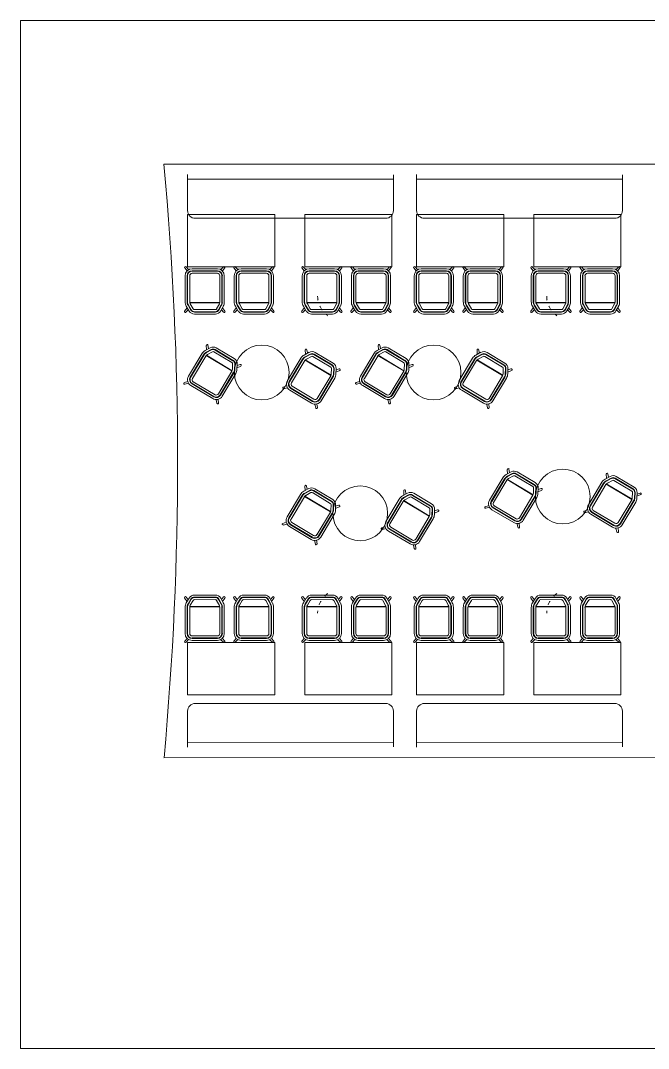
# Model space of a CAD drawing. Header units: millimetres. Extents: x 280 to 14881, y -4087 to -2041.
# Drawn here: x 5120 to 5841, y -3219 to -2041 of the extents above; entities that cross this region are included whole.
import ezdxf

# ---------------------------------------------------------------- set-up
doc = ezdxf.new("R2010")
doc.units = ezdxf.units.MM
doc.linetypes.add('ACAD_ISO03W100', pattern=[30, 12, -18])
for name, color, linetype, lineweight in [('duvar2', 234, 'Continuous', 0), ('merdiven izdüşüm', 8, 'ACAD_ISO03W100', 5), ('PAGE-MOBİLYA İNCE', 59, 'Continuous', 18), ('PAGE-MOBİLYA ORTA', 28, 'Continuous', 25)]:
    doc.layers.add(name, color=color, linetype=linetype, lineweight=lineweight)

# ---------------------------------------------------------------- blocks, each defined once
blk = doc.blocks.new('bar taburesi plan re')
at = {"color": 0, "linetype": 'ByBlock'}
for p, q in [((-23.6, 0.9), (-21.1, -2.3)), ((-19.3, -0.9, 11.1), (-22.1, 2.1)), ((13.7, 0), (-15.3, 0)), ((17.7, -0.8, 11), (20.6, 2.1)), ((22.1, 0.9), (19.5, -2.3)), ((-23.3, -8), (-23.3, -37.9)), ((-21, -8), (-21, -37.9)), ((-20.5, -8), (-20.5, -37.9)), ((-18, -8), (-18, -37.9)), ((13.7, -2.3), (-15.3, -2.3)), ((13.7, -2.8), (-15.3, -2.8)), ((13.7, -5.2), (-15.3, -5.2)), ((16.5, -38.2), (16.5, -8)), ((18.9, -38.2), (18.9, -8)), ((19.4, -38.2), (19.4, -8)), ((21.7, -38.2), (21.7, -8)), ((-23.8, -48.6), (-21.1, -44.6)), ((-19.8, -47), (-22.3, -49.8)), ((-21.9, -43), (-18.6, -48.6)), ((-19.9, -41.9), (-16.6, -47.4)), ((-19.5, -41.6), (-16.2, -47.2)), ((-18, -38.5), (16.4, -38.5)), ((-18, -38.9), (16.4, -38.9)), ((-17.3, -40.3), (-14, -45.9)), ((11.4, -46.7), (-12.5, -46.8)), ((12.9, -45.8), (16, -40.2)), ((15.1, -47.1), (18.2, -41.5)), ((15.5, -47.3), (18.6, -41.7)), ((17.5, -48.4), (20.4, -43.1)), ((18.3, -47), (20.8, -49.8)), ((22.3, -48.6), (19.5, -44.7)), ((11.4, -49.2), (-12.5, -49.2)), ((11.4, -49.7), (-12.5, -49.7)), ((11.4, -52), (-12.5, -52))]:
    blk.add_line(p, q, dxfattribs=at)
for centre, radius, start, end in [((-22.9, 1.5), 0.957, 38.086, 218.0835), ((-15.3, -8), 8, 90, 180), ((13.7, -8), 8, 0, 90), ((21.3, 1.5, 0), 0.954, 321.751, 141.9472), ((-15.3, -8), 5.71, 90, 180), ((-15.3, -8), 5.24, 90, 180), ((-15.3, -8), 2.75, 90, 180), ((13.7, -8), 5.71, 0, 90), ((13.7, -8), 5.24, 0, 90), ((13.7, -8), 2.75, 0, 90), ((-13.3, -37.9), 10, 180, 210.7222), ((-13.3, -37.9), 7.71, 180, 210.7222), ((-13.3, -37.9), 7.24, 180, 210.7222), ((-13.3, -37.9), 4.75, 180, 210.7222), ((-12.5, -45), 1.75, 210.7222, 270.024), ((11.4, -45), 1.75, 270.024, 330.9098), ((11.4, -45), 4.24, 270.024, 330.9098), ((11.7, -38.2), 4.75, 330.9098, 0), ((11.7, -38.2), 7.24, 330.9098, 0), ((11.7, -38.2), 7.71, 330.9098, 0), ((11.7, -38.2), 10, 330.9098, 0), ((-23, -49.2), 0.98, 145.311, 318.9999), ((-12.5, -45), 7, 210.7222, 270.024), ((-12.5, -45), 4.71, 210.7222, 270.024), ((-12.5, -45), 4.24, 210.7222, 270.024), ((11.4, -45), 4.71, 270.024, 330.9098), ((11.4, -45), 7, 270.024, 330.9098), ((21.5, -49.2), 0.98, 221.0001, 34.689)]:
    blk.add_arc(centre, radius, start, end, dxfattribs=at)

msp = doc.modelspace()

# ---------------------------------------------------------------- linework, layer by layer
at = {"layer": 'duvar2'}
for p, q in [((5884.826, -2205.381), (5284.826, -2205.381)), ((5284.826, -2885.543), (5873.995, -2885.399))]:
    msp.add_line(p, q, dxfattribs=at)
msp.add_lwpolyline([(5120.46, -2040.894), (9928.75, -2040.894), (9928.75, -3218.739), (5120.46, -3218.739)], close=True, dxfattribs=at)
for centre in [(5397.064, -2444.183), (5594.081, -2444.183), (5742.249, -2586.324), (5509.986, -2605.533)]:
    msp.add_circle(centre, 31.419, dxfattribs=at)
msp.add_arc((1609.544, -2546.356), 3691.065, 354.727428, 5.300463, dxfattribs=at)
at = {"layer": 'merdiven izdüşüm', "ltscale": 0.4}
for centre, start, end in [((5488.547, -2356.711), 180, 235.138429), ((5751.213, -2356.711), 180, 235.138429), ((5488.547, -2719.798), 124.861571, 180), ((5751.213, -2719.798), 124.861571, 180)]:
    msp.add_arc(centre, 27.384, start, end, dxfattribs=at)
at = {"layer": 'PAGE-MOBİLYA İNCE', "lineweight": 13}
for p, q in [((5312.011, -2222.477), (5312.018, -2217.483)), ((5312.011, -2222.477), (5312.011, -2258.648)), ((5312.011, -2222.477), (5548.011, -2222.747)), ((5548.011, -2222.747), (5548.011, -2217.818)), ((5548.011, -2258.648), (5548.011, -2222.747)), ((5574.677, -2222.477), (5574.684, -2217.483)), ((5574.677, -2222.477), (5574.677, -2258.648)), ((5574.677, -2222.477), (5810.677, -2222.747)), ((5810.677, -2222.747), (5810.677, -2217.818)), ((5810.677, -2258.648), (5810.677, -2222.747)), ((5320.84, -2267.477), (5539.181, -2267.477)), ((5583.506, -2267.477), (5801.847, -2267.477)), ((5320.84, -2823.438), (5539.181, -2823.438)), ((5583.506, -2823.438), (5801.847, -2823.438)), ((5312.011, -2868.438), (5312.011, -2832.268)), ((5548.011, -2832.268), (5548.011, -2868.168)), ((5574.677, -2868.438), (5574.677, -2832.268)), ((5810.677, -2832.268), (5810.677, -2868.168)), ((5312.011, -2868.438), (5548.011, -2868.168)), ((5312.011, -2868.438), (5312.018, -2873.433)), ((5548.011, -2868.168), (5548.011, -2873.097)), ((5574.677, -2868.438), (5810.677, -2868.168)), ((5574.677, -2868.438), (5574.684, -2873.433)), ((5810.677, -2868.168), (5810.677, -2873.097))]:
    msp.add_line(p, q, dxfattribs=at)
for centre, start, end in [((5320.84, -2258.648), 180, 270), ((5539.181, -2258.648), 270, 0), ((5583.506, -2258.648), 180, 270), ((5801.847, -2258.648), 270, 0), ((5320.84, -2832.268), 90, 180), ((5539.181, -2832.268), 0, 90), ((5583.506, -2832.268), 90, 180), ((5801.847, -2832.268), 0, 90)]:
    msp.add_arc(centre, 8.829, start, end, dxfattribs=at)
at = {"layer": 'PAGE-MOBİLYA ORTA', "lineweight": 5}
for p, q in [((5312.011, -2263.07), (5412.011, -2263.07)), ((5312.011, -2323.07), (5312.011, -2263.07)), ((5412.011, -2263.07), (5412.011, -2323.07)), ((5446.313, -2263.07), (5546.313, -2263.07)), ((5446.313, -2323.07), (5446.313, -2263.07)), ((5546.313, -2263.07), (5546.313, -2323.07)), ((5574.677, -2263.07), (5674.677, -2263.07)), ((5574.677, -2323.07), (5574.677, -2263.07)), ((5674.677, -2263.07), (5674.677, -2323.07)), ((5708.978, -2263.07), (5808.978, -2263.07)), ((5708.978, -2323.07), (5708.978, -2263.07)), ((5808.978, -2263.07), (5808.978, -2323.07)), ((5412.011, -2323.07), (5312.011, -2323.07)), ((5546.313, -2323.07), (5446.313, -2323.07)), ((5674.677, -2323.07), (5574.677, -2323.07)), ((5808.978, -2323.07), (5708.978, -2323.07)), ((5412.011, -2753.438), (5312.011, -2753.438)), ((5312.011, -2753.438), (5312.011, -2813.438)), ((5412.011, -2813.438), (5412.011, -2753.438)), ((5546.313, -2753.438), (5446.313, -2753.438)), ((5446.313, -2753.438), (5446.313, -2813.438)), ((5546.313, -2813.438), (5546.313, -2753.438)), ((5674.677, -2753.438), (5574.677, -2753.438)), ((5574.677, -2753.438), (5574.677, -2813.438)), ((5674.677, -2813.438), (5674.677, -2753.438)), ((5808.978, -2753.438), (5708.978, -2753.438)), ((5708.978, -2753.438), (5708.978, -2813.438)), ((5808.978, -2813.438), (5808.978, -2753.438)), ((5312.011, -2813.438), (5412.011, -2813.438)), ((5446.313, -2813.438), (5546.313, -2813.438)), ((5574.677, -2813.438), (5674.677, -2813.438)), ((5708.978, -2813.438), (5808.978, -2813.438))]:
    msp.add_line(p, q, dxfattribs=at)

# ---------------------------------------------------------------- block references
at = {"layer": 'PAGE-MOBİLYA İNCE', "lineweight": 13}
for p in [(5332.456, -2325.295), (5388.796, -2325.295), (5466.758, -2325.295), (5523.098, -2325.295), (5595.122, -2325.295), (5651.462, -2325.295), (5729.424, -2325.295), (5785.764, -2325.295)]:
    msp.add_blockref('bar taburesi plan re', p, dxfattribs=at)
at = {"layer": 'PAGE-MOBİLYA İNCE', "lineweight": 13, "xscale": -1}
for p, rotation in [((5329.06, -2467.098), 149.2005759385308), ((5526.076, -2467.098), 149.2005759385308), ((5442.486, -2472.297), 149.2005759385308), ((5639.502, -2472.297), 149.2005759385308), ((5674.244, -2609.239), 149.2005759385308), ((5787.67, -2614.438), 149.2005759385308), ((5441.981, -2628.448), 149.2005759385308), ((5555.407, -2633.647), 149.2005759385308), ((5332.456, -2751.214), 180), ((5388.796, -2751.214), 180), ((5466.758, -2751.214), 180), ((5523.098, -2751.214), 180), ((5595.122, -2751.214), 180), ((5651.462, -2751.214), 180), ((5729.424, -2751.214), 180), ((5785.764, -2751.214), 180)]:
    msp.add_blockref('bar taburesi plan re', p, dxfattribs=dict(at, rotation=rotation))

doc.saveas('drawing.dxf')
